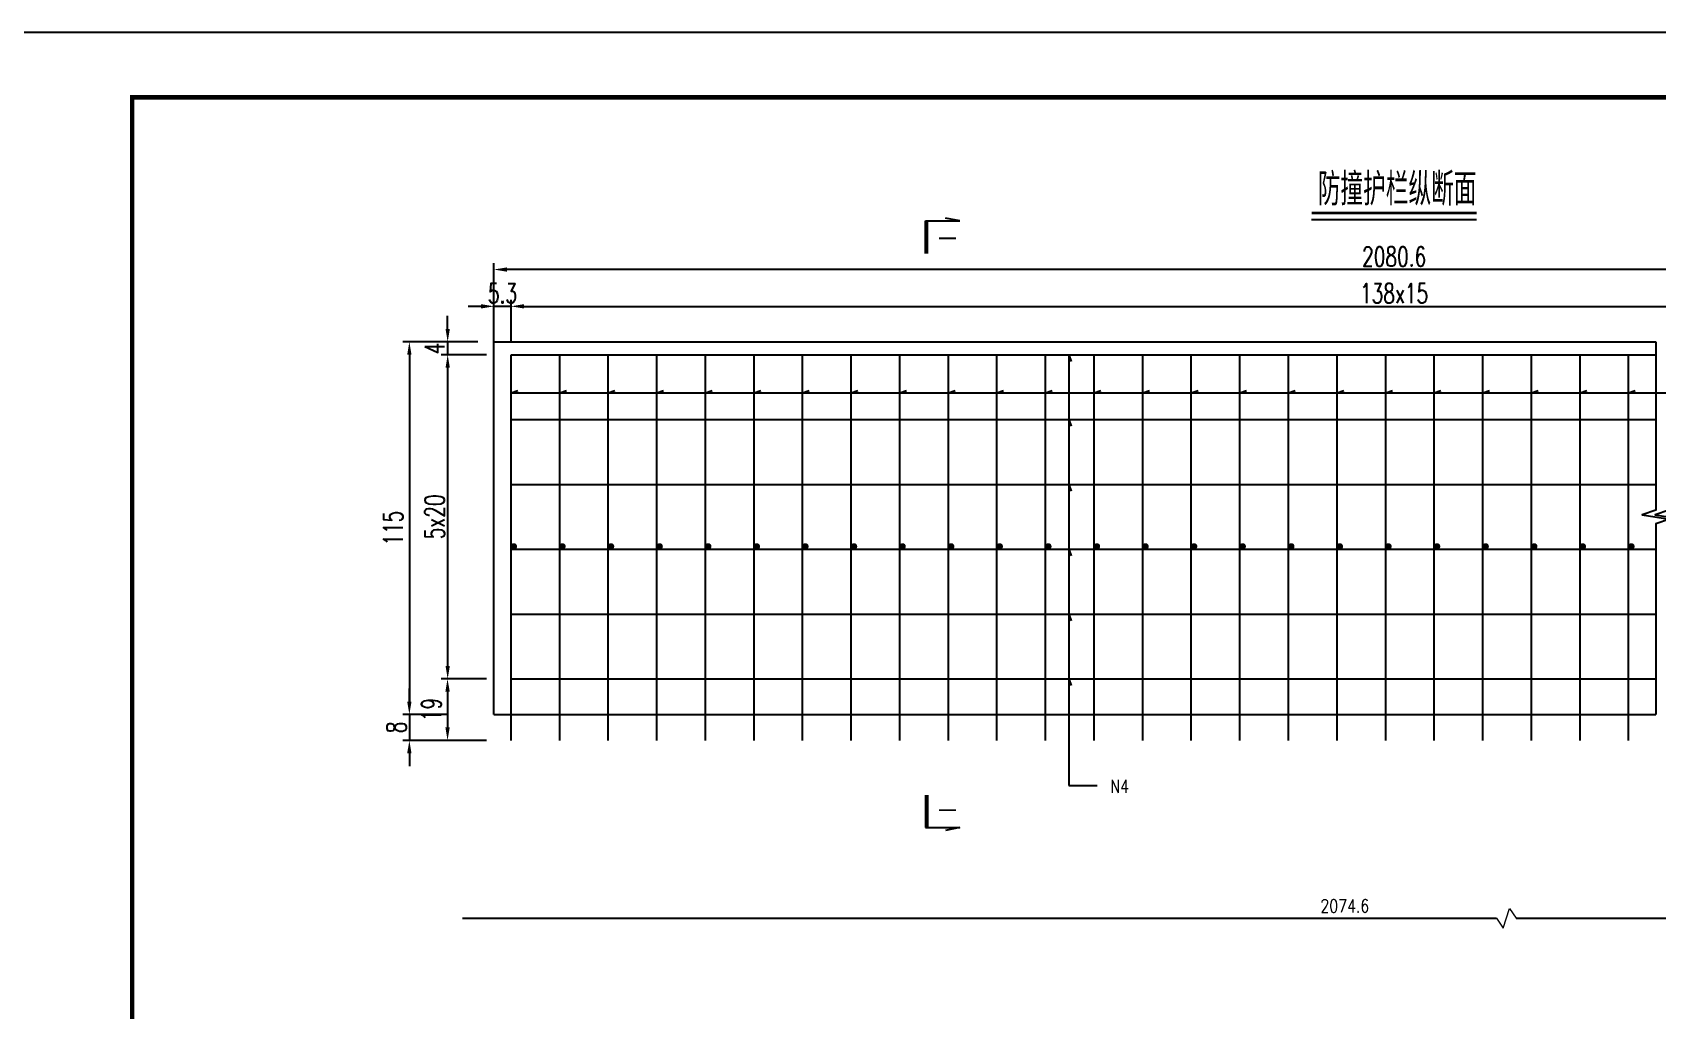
# Model space of a CAD drawing. Header units: millimetres. Extents: x -51 to 12129, y -1309 to -715.
# Drawn here: x 8364.4 to 8615.2, y -865.6 to -714.7 of the extents above; entities that cross this region are included whole.
import ezdxf
from ezdxf.enums import TextEntityAlignment as Align

# ---------------------------------------------------------------- set-up
doc = ezdxf.new("R2010")
doc.units = ezdxf.units.MM
doc.header["$LTSCALE"] = 0.25
doc.layers.add('TEXT', color=7, linetype='Continuous', lineweight=18)
doc.layers.add('zhubase', color=7, linetype='Continuous', lineweight=0)
for name, color, linetype in [('图框', 7, 'Continuous'), ('文字', 7, 'Continuous'), ('文字字符', 7, 'Continuous'), ('标注', 4, 'Continuous'), ('次轮廓线', 7, 'Continuous'), ('结构', 7, 'Continuous'), ('钢筋', 6, 'Continuous')]:
    doc.layers.add(name, color=color, linetype=linetype)
doc.styles.get("Standard").update_dxf_attribs({"font": 'simplex1.shx', "width": 0.7, "bigfont": 'hztxt.shx'})
doc.styles.add('TEXT', font='simplex1.shx', dxfattribs={"width": 0.7, "bigfont": 'hztxt.shx'})
doc.dimstyles.new('比例1：20', dxfattribs={"dimtxt": 3, "dimasz": 2, "dimexe": 1, "dimexo": 2, "dimgap": 0.5, "dimtad": 1, "dimlfac": 2, "dimzin": 13, "dimdsep": 46, "dimtxsty": 'Standard', "dimcen": -0.09, "dimclrd": 256, "dimclre": 256, "dimclrt": 7, "dimaunit": 1, "dimadec": 0, "dimazin": 0, "dimtfac": 0.0005, "dimtix": 1, "dimtmove": 2, "dimatfit": 3, "dimldrblk": 'DIM', "dimfxl": 0, "dimtolj": 1, "dimtzin": 13, "dimarcsym": 0})
doc.dimstyles.new('比例1：25', dxfattribs={"dimtxt": 3, "dimasz": 2, "dimexe": 1, "dimexo": 1, "dimgap": 1, "dimtad": 1, "dimdec": 1, "dimlfac": 2.5, "dimzin": 9, "dimdsep": 46, "dimtxsty": 'Standard', "dimcen": -0.09, "dimclrd": 4, "dimclre": 4, "dimclrt": 7, "dimaunit": 1, "dimadec": 0, "dimazin": 0, "dimtfac": 0.0005, "dimtdec": 1, "dimtix": 1, "dimtmove": 2, "dimatfit": 3, "dimfxl": 0, "dimtolj": 1, "dimtzin": 13, "dimarcsym": 0})
doc.dimstyles.new('比例：1：10', dxfattribs={"dimscale": 0, "dimtxt": 3, "dimasz": 2, "dimexe": 1, "dimexo": 1, "dimgap": 0.5, "dimtad": 1, "dimdec": 1, "dimzin": 9, "dimdsep": 46, "dimtxsty": 'Standard', "dimcen": 0.5, "dimclrd": 256, "dimclre": 256, "dimclrt": 256, "dimadec": 1, "dimazin": 2, "dimtfac": 1, "dimtdec": 1, "dimtix": 1, "dimtmove": 2, "dimatfit": 3, "dimfxl": 0, "dimtolj": 1, "dimtzin": 0, "dimlwd": -1, "dimlwe": -1, "dimarcsym": 0})

# ---------------------------------------------------------------- blocks, each defined once
blk = doc.blocks.new('*D541')
at = {"layer": 'Defpoints', "color": 0, "linetype": 'Continuous'}
for p in [(8435.09, -762.39), (8428.45, -764.39), (8436.59, -764.39)]:
    blk.add_point(p, dxfattribs=at)
at = {"layer": '标注', "linetype": 'Continuous', "lineweight": -2}
for p, q in [((8428.45, -760.39), (8428.45, -758.39)), ((8433.09, -762.39), (8427.45, -762.39)), ((8428.45, -762.39), (8428.45, -764.39)), ((8434.45, -764.39), (8427.45, -764.39)), ((8428.45, -766.39), (8428.45, -768.39))]:
    blk.add_line(p, q, dxfattribs=at)
at = {"layer": '标注', "linetype": 'Continuous'}
for points in [[(8428.12, -760.39), (8428.79, -760.39), (8428.45, -762.39)], [(8428.12, -766.39), (8428.79, -766.39), (8428.45, -764.39)]]:
    blk.add_solid(points, dxfattribs=at)
at = {"layer": '标注', "color": 7, "linetype": 'Continuous', "insert": (8426.45, -763.39), "char_height": 3, "attachment_point": 5, "rotation": 90}
blk.add_mtext('\\A1;4', dxfattribs=at)
blk = doc.blocks.new('DIM')
blk.add_lwpolyline([(-1, -0.1, 0.2, 0, 0), (0, 0, 0, 0, 0)], format="xyseb")
blk = doc.blocks.new('*D542')
at = {"layer": 'Defpoints', "color": 0, "linetype": 'Continuous'}
for p in [(8438.24, -764.39), (8428.45, -814.39), (8438.24, -814.39)]:
    blk.add_point(p, dxfattribs=at)
at = {"layer": '标注', "linetype": 'Continuous', "lineweight": -2}
for p, q in [((8434.45, -764.39), (8427.45, -764.39)), ((8428.45, -766.39), (8428.45, -812.39)), ((8434.45, -814.39), (8427.45, -814.39))]:
    blk.add_line(p, q, dxfattribs=at)
at = {"layer": '标注', "linetype": 'Continuous'}
for points in [[(8428.12, -766.39), (8428.79, -766.39), (8428.45, -764.39)], [(8428.12, -812.39), (8428.79, -812.39), (8428.45, -814.39)]]:
    blk.add_solid(points, dxfattribs=at)
at = {"layer": '标注', "color": 7, "linetype": 'Continuous', "insert": (8426.45, -789.39), "char_height": 3, "attachment_point": 5, "rotation": 90}
blk.add_mtext('\\A1;5x20', dxfattribs=at)
blk = doc.blocks.new('*D543')
at = {"layer": 'Defpoints', "color": 0, "linetype": 'Continuous'}
for p in [(8425.95, -819.89), (8422.54, -823.89), (8433.59, -823.89)]:
    blk.add_point(p, dxfattribs=at)
at = {"layer": '标注', "linetype": 'Continuous', "lineweight": -2}
for p, q in [((8422.54, -817.89), (8422.54, -815.89)), ((8423.95, -819.89), (8421.54, -819.89)), ((8422.54, -819.89), (8422.54, -823.89)), ((8428.54, -823.89), (8421.54, -823.89)), ((8422.54, -825.89), (8422.54, -827.89))]:
    blk.add_line(p, q, dxfattribs=at)
at = {"layer": '标注', "linetype": 'Continuous'}
for points in [[(8422.2, -817.89), (8422.87, -817.89), (8422.54, -819.89)], [(8422.2, -825.89), (8422.87, -825.89), (8422.54, -823.89)]]:
    blk.add_solid(points, dxfattribs=at)
at = {"layer": '标注', "color": 7, "linetype": 'Continuous', "insert": (8420.54, -821.89), "char_height": 3, "attachment_point": 5, "rotation": 90}
blk.add_mtext('\\A1;8', dxfattribs=at)
blk = doc.blocks.new('*D544')
at = {"layer": 'Defpoints', "color": 0, "linetype": 'Continuous'}
for p in [(8435.59, -756.91), (8435.59, -764.39), (8438.24, -764.39)]:
    blk.add_point(p, dxfattribs=at)
at = {"layer": '标注', "linetype": 'Continuous', "lineweight": -2}
for p, q in [((8433.59, -756.91), (8431.59, -756.91)), ((8435.59, -762.39), (8435.59, -755.91)), ((8438.24, -756.91), (8435.59, -756.91)), ((8438.24, -762.39), (8438.24, -755.91)), ((8440.24, -756.91), (8442.24, -756.91))]:
    blk.add_line(p, q, dxfattribs=at)
at = {"layer": '标注', "linetype": 'Continuous'}
for points in [[(8433.59, -756.57), (8433.59, -757.24), (8435.59, -756.91)], [(8440.24, -756.57), (8440.24, -757.24), (8438.24, -756.91)]]:
    blk.add_solid(points, dxfattribs=at)
at = {"layer": '标注', "color": 7, "linetype": 'Continuous', "insert": (8436.91, -754.91), "char_height": 3, "attachment_point": 5}
blk.add_mtext('\\A1;5.3', dxfattribs=at)
blk = doc.blocks.new('*D546')
at = {"layer": 'Defpoints', "color": 0, "linetype": 'Continuous'}
for p in [(8710.84, -756.91), (8438.24, -764.39), (8710.84, -764.39)]:
    blk.add_point(p, dxfattribs=at)
at = {"layer": '标注', "linetype": 'Continuous', "lineweight": -2}
for p, q in [((8438.24, -762.39), (8438.24, -755.91)), ((8440.24, -756.91), (8708.84, -756.91)), ((8710.84, -762.39), (8710.84, -755.91))]:
    blk.add_line(p, q, dxfattribs=at)
at = {"layer": '标注', "linetype": 'Continuous'}
for points in [[(8440.24, -756.57), (8440.24, -757.24), (8438.24, -756.91)], [(8708.84, -756.57), (8708.84, -757.24), (8710.84, -756.91)]]:
    blk.add_solid(points, dxfattribs=at)
at = {"layer": '标注', "color": 7, "linetype": 'Continuous', "insert": (8574.54, -754.91), "char_height": 3, "attachment_point": 5}
blk.add_mtext('\\A1;138x15', dxfattribs=at)
blk = doc.blocks.new('*D547')
at = {"layer": 'Defpoints', "color": 0, "linetype": 'Continuous'}
for p in [(8435.59, -751.23), (8435.59, -762.39), (8713.49, -762.39)]:
    blk.add_point(p, dxfattribs=at)
at = {"layer": '标注', "linetype": 'Continuous', "lineweight": -2}
for p, q in [((8435.59, -757.23), (8435.59, -750.23)), ((8711.49, -751.23), (8437.59, -751.23)), ((8713.49, -757.23), (8713.49, -750.23))]:
    blk.add_line(p, q, dxfattribs=at)
at = {"layer": '标注', "linetype": 'Continuous'}
for points in [[(8437.59, -750.9), (8437.59, -751.56), (8435.59, -751.23)], [(8711.49, -750.9), (8711.49, -751.56), (8713.49, -751.23)]]:
    blk.add_solid(points, dxfattribs=at)
at = {"layer": '标注', "color": 7, "linetype": 'Continuous', "insert": (8574.54, -749.23), "char_height": 3, "attachment_point": 5}
blk.add_mtext('\\A1;2080.6', dxfattribs=at)
blk = doc.blocks.new('*D623')
at = {"layer": 'Defpoints', "color": 0}
for p in [(9055.62, -765.21), (8391.45, -775.21), (9037.91, -775.21)]:
    blk.add_point(p, dxfattribs=at)
at = {"layer": '标注'}
for p, q in [((9043.91, -765.21), (9036.91, -765.21)), ((9037.91, -767.21), (9037.91, -773.21)), ((9031.91, -775.21), (9038.91, -775.21))]:
    blk.add_line(p, q, dxfattribs=at)
for points in [[(9037.58, -767.21), (9038.24, -767.21), (9037.91, -765.21)], [(9037.58, -773.21), (9038.24, -773.21), (9037.91, -775.21)]]:
    blk.add_solid(points, dxfattribs=at)
at = {"layer": '标注', "insert": (9035.91, -770.21), "char_height": 3, "attachment_point": 5, "rotation": 90}
blk.add_mtext('\\A1;10', dxfattribs=at)
blk = doc.blocks.new('*D624')
at = {"layer": 'Defpoints', "color": 0}
for p in [(8391.45, -777.21), (9037.91, -777.21), (9055.62, -775.21)]:
    blk.add_point(p, dxfattribs=at)
at = {"layer": '标注'}
for p, q in [((9037.91, -773.21), (9037.91, -771.21)), ((9031.91, -777.21), (9038.91, -777.21)), ((9043.91, -775.21), (9036.91, -775.21)), ((9037.91, -775.21), (9037.91, -777.21)), ((9037.91, -779.21), (9037.91, -781.21))]:
    blk.add_line(p, q, dxfattribs=at)
for points in [[(9037.58, -773.21), (9038.24, -773.21), (9037.91, -775.21)], [(9037.58, -779.21), (9038.24, -779.21), (9037.91, -777.21)]]:
    blk.add_solid(points, dxfattribs=at)
at = {"layer": '标注', "insert": (9035.91, -776.21), "char_height": 3, "attachment_point": 5, "rotation": 90}
blk.add_mtext('\\A1;2', dxfattribs=at)
blk = doc.blocks.new('*D627')
at = {"layer": 'Defpoints', "color": 0}
for p in [(9053.04, -788.21), (8388.88, -870.21), (9037.91, -870.21)]:
    blk.add_point(p, dxfattribs=at)
at = {"layer": '标注'}
for p, q in [((9043.91, -788.21), (9036.91, -788.21)), ((9037.91, -790.21), (9037.91, -868.21)), ((9031.91, -870.21), (9038.91, -870.21))]:
    blk.add_line(p, q, dxfattribs=at)
for points in [[(9037.58, -790.21), (9038.24, -790.21), (9037.91, -788.21)], [(9037.58, -868.21), (9038.24, -868.21), (9037.91, -870.21)]]:
    blk.add_solid(points, dxfattribs=at)
at = {"layer": '标注', "insert": (9035.91, -829.21), "char_height": 3, "attachment_point": 5, "rotation": 90}
blk.add_mtext('\\A1;82', dxfattribs=at)
blk = doc.blocks.new('*D636')
at = {"layer": 'Defpoints', "color": 0}
for p in [(9120.05, -792.96), (8455.88, -795.96), (9133.16, -795.96)]:
    blk.add_point(p, dxfattribs=at)
at = {"layer": '标注'}
for p, q in [((9133.16, -790.96), (9133.16, -788.96)), ((9127.16, -792.96), (9134.16, -792.96)), ((9133.16, -792.96), (9133.16, -795.96)), ((9127.16, -795.96), (9134.16, -795.96)), ((9133.16, -797.96), (9133.16, -799.96))]:
    blk.add_line(p, q, dxfattribs=at)
for points in [[(9132.83, -790.96), (9133.49, -790.96), (9133.16, -792.96)], [(9132.83, -797.96), (9133.49, -797.96), (9133.16, -795.96)]]:
    blk.add_solid(points, dxfattribs=at)
at = {"layer": '标注', "insert": (9131.16, -794.46), "char_height": 3, "attachment_point": 5, "rotation": 90}
blk.add_mtext('\\A1;3', dxfattribs=at)
blk = doc.blocks.new('*D702')
at = {"layer": 'Defpoints', "color": 0}
for p in [(9248.86, -814.23), (8584.69, -822.23), (9226.99, -822.23)]:
    blk.add_point(p, dxfattribs=at)
at = {"layer": '标注'}
for p, q in [((9232.99, -814.23), (9225.99, -814.23)), ((9226.99, -816.23), (9226.99, -820.23)), ((9220.99, -822.23), (9227.99, -822.23))]:
    blk.add_line(p, q, dxfattribs=at)
for points in [[(9226.66, -816.23), (9227.33, -816.23), (9226.99, -814.23)], [(9226.66, -820.23), (9227.33, -820.23), (9226.99, -822.23)]]:
    blk.add_solid(points, dxfattribs=at)
at = {"layer": '标注', "insert": (9224.99, -818.23), "char_height": 3, "attachment_point": 5, "rotation": 90}
blk.add_mtext('\\A1;8', dxfattribs=at)
blk = doc.blocks.new('*D781')
at = {"layer": 'Defpoints', "color": 0}
for p in [(8443.44, -762.39), (8422.54, -819.89), (8443.44, -819.89)]:
    blk.add_point(p, dxfattribs=at)
at = {"layer": '标注', "color": 4, "lineweight": -2}
for p, q in [((8428.54, -762.39), (8421.54, -762.39)), ((8422.54, -764.39), (8422.54, -817.89)), ((8428.54, -819.89), (8421.54, -819.89))]:
    blk.add_line(p, q, dxfattribs=at)
at = {"layer": '标注', "color": 4}
for points in [[(8422.2, -764.39), (8422.87, -764.39), (8422.54, -762.39)], [(8422.2, -817.89), (8422.87, -817.89), (8422.54, -819.89)]]:
    blk.add_solid(points, dxfattribs=at)
at = {"layer": '标注', "color": 7, "insert": (8420.04, -791.14), "char_height": 3, "attachment_point": 5, "rotation": 90}
blk.add_mtext('\\A1;115', dxfattribs=at)
blk = doc.blocks.new('*D782')
at = {"layer": 'Defpoints', "color": 0}
for p in [(8438.24, -814.39), (8428.43, -823.89), (8438.24, -823.89)]:
    blk.add_point(p, dxfattribs=at)
at = {"layer": '标注', "color": 4, "lineweight": -2}
for p, q in [((8434.43, -814.39), (8427.43, -814.39)), ((8428.43, -816.39), (8428.43, -821.89)), ((8434.43, -823.89), (8427.43, -823.89))]:
    blk.add_line(p, q, dxfattribs=at)
at = {"layer": '标注', "color": 4}
for points in [[(8428.1, -816.39), (8428.77, -816.39), (8428.43, -814.39)], [(8428.1, -821.89), (8428.77, -821.89), (8428.43, -823.89)]]:
    blk.add_solid(points, dxfattribs=at)
at = {"layer": '标注', "color": 7, "insert": (8425.93, -819.14), "char_height": 3, "attachment_point": 5, "rotation": 90}
blk.add_mtext('\\A1;19', dxfattribs=at)
blk = doc.blocks.new('123')
at = {"layer": '图框', "color": 2}
blk.add_lwpolyline([(369.33, -1011.65), (369.33, -714.65), (-50.67, -714.65), (-50.67, -1011.65)], close=True, dxfattribs=at)

msp = doc.modelspace()

# ---------------------------------------------------------------- linework, layer by layer
at = {"const_width": 0.7}
msp.add_lwpolyline([(8379.75412, -1001.65471), (8759.75412, -1001.65471), (8759.75412, -724.65471), (8379.75412, -724.65471)], close=True, dxfattribs=at)
at = {"layer": 'zhubase'}
for p, q in [((8591.36451, -852.84932), (8592.36951, -849.83432)), ((8592.36951, -849.83432), (8593.37451, -851.34182)), ((8590.35951, -851.34182), (8591.36451, -852.84932))]:
    msp.add_line(p, q, dxfattribs=at)
at = {"layer": '文字'}
msp.add_line((8561.811, -743.51483), (8587.28129, -743.51483), dxfattribs=at)
at = {"layer": '文字', "const_width": 0.4}
msp.add_lwpolyline([(8561.811, -742.51483), (8587.28129, -742.51483)], dxfattribs=at)
at = {"layer": '标注', "linetype": 'Continuous'}
for p, q in [((8433.08934, -762.38864), (8422.85196, -762.38864)), ((8431.58934, -814.38864), (8428.17311, -814.38864)), ((8431.58934, -823.88864), (8428.17311, -823.88864))]:
    msp.add_line(p, q, dxfattribs=at)
at = {"layer": '标注'}
for p, q in [((8524.33065, -764.38864), (8524.33065, -830.84353)), ((8524.33065, -764.38864), (8524.67643, -765.42126)), ((8438.23933, -770.24411), (8439.27195, -769.89833)), ((8445.73935, -770.24411), (8446.77197, -769.89833)), ((8453.23934, -770.24411), (8454.27196, -769.89833)), ((8460.73934, -770.24411), (8461.77196, -769.89833)), ((8468.23934, -770.24411), (8469.27196, -769.89833)), ((8475.73934, -770.24411), (8476.77196, -769.89833)), ((8483.23934, -770.24411), (8484.27196, -769.89833)), ((8490.73934, -770.24411), (8491.77196, -769.89833)), ((8498.23934, -770.24411), (8499.27196, -769.89833)), ((8505.73934, -770.24411), (8506.77196, -769.89833)), ((8513.23934, -770.24411), (8514.27196, -769.89833)), ((8520.73934, -770.24411), (8521.77196, -769.89833)), ((8528.23934, -770.24411), (8529.27196, -769.89833)), ((8535.73934, -770.24411), (8536.77196, -769.89833)), ((8543.23934, -770.24411), (8544.27196, -769.89833)), ((8550.73934, -770.24411), (8551.77196, -769.89833)), ((8558.23934, -770.24411), (8559.27196, -769.89833)), ((8565.73934, -770.24411), (8566.77196, -769.89833)), ((8573.23934, -770.24411), (8574.27196, -769.89833)), ((8580.73934, -770.24411), (8581.77196, -769.89833)), ((8588.23934, -770.24411), (8589.27196, -769.89833)), ((8595.73934, -770.24411), (8596.77196, -769.89833)), ((8603.23934, -770.24411), (8604.27196, -769.89833)), ((8610.73934, -770.24411), (8611.77196, -769.89833)), ((8438.23934, -770.24411), (8717.13195, -770.24411)), ((8524.33065, -774.38864), (8524.67643, -775.42126)), ((8524.33065, -784.38864), (8524.67643, -785.42126)), ((8524.33065, -794.38864), (8524.67643, -795.42126)), ((8524.33065, -804.38864), (8524.67643, -805.42126)), ((8524.33065, -814.38864), (8524.67643, -815.42126)), ((8524.33065, -830.84353), (8528.68205, -830.84353))]:
    msp.add_line(p, q, dxfattribs=at)
at = {"layer": '次轮廓线', "ltscale": 2}
for points in [[(8614.94348, -762.38864), (8614.94348, -788.35861), (8612.84348, -789.05861), (8617.04348, -789.75861), (8614.94348, -790.45861), (8614.94348, -819.88864)], [(8616.94348, -762.38864), (8616.94348, -788.35861), (8614.84348, -789.05861), (8619.04348, -789.75861), (8616.94348, -790.45861), (8616.94348, -819.88864)]]:
    msp.add_lwpolyline(points, dxfattribs=at)
at = {"layer": '结构'}
for p, q in [((8435.58934, -762.38864), (8614.94348, -762.38864)), ((8435.58934, -819.88864), (8435.58934, -762.38864)), ((8435.58934, -819.88864), (8614.94348, -819.88864))]:
    msp.add_line(p, q, dxfattribs=at)
at = {"layer": '钢筋'}
for p, q in [((8502.20526, -743.73247), (8507.50526, -743.73247)), ((8502.20526, -748.73247), (8502.20526, -743.73247)), ((8502.50526, -748.73247), (8502.50526, -743.73247)), ((8507.50526, -743.73247), (8505.27634, -743.28115)), ((8438.23934, -764.38864), (8614.94348, -764.38864)), ((8438.23934, -823.88864), (8438.23934, -764.38864)), ((8445.73934, -823.88864), (8445.73934, -764.38864)), ((8453.23934, -823.88864), (8453.23934, -764.38864)), ((8460.73934, -823.88864), (8460.73934, -764.38864)), ((8468.23934, -823.88864), (8468.23934, -764.38864)), ((8475.73934, -823.88864), (8475.73934, -764.38864)), ((8483.23934, -823.88864), (8483.23934, -764.38864)), ((8490.73934, -823.88864), (8490.73934, -764.38864)), ((8498.23934, -823.88864), (8498.23934, -764.38864)), ((8505.73934, -823.88864), (8505.73934, -764.38864)), ((8513.23934, -823.88864), (8513.23934, -764.38864)), ((8520.73934, -823.88864), (8520.73934, -764.38864)), ((8528.23934, -823.88864), (8528.23934, -764.38864)), ((8535.73934, -823.88864), (8535.73934, -764.38864)), ((8543.23934, -823.88864), (8543.23934, -764.38864)), ((8550.73934, -823.88864), (8550.73934, -764.38864)), ((8558.23934, -823.88864), (8558.23934, -764.38864)), ((8565.73934, -823.88864), (8565.73934, -764.38864)), ((8573.23934, -823.88864), (8573.23934, -764.38864)), ((8580.73934, -823.88864), (8580.73934, -764.38864)), ((8588.23934, -823.88864), (8588.23934, -764.38864)), ((8595.73934, -823.88864), (8595.73934, -764.38864)), ((8603.23934, -823.88864), (8603.23934, -764.38864)), ((8610.73934, -823.88864), (8610.73934, -764.38864)), ((8438.23934, -774.38864), (8614.94348, -774.38864)), ((8438.23934, -784.38864), (8614.94348, -784.38864)), ((8438.23934, -794.38864), (8614.94348, -794.38864)), ((8438.23934, -804.38864), (8614.94348, -804.38864)), ((8438.23934, -814.38864), (8614.94348, -814.38864)), ((8502.20526, -832.34478), (8502.20526, -837.34478)), ((8502.50526, -832.34478), (8502.50526, -837.34478)), ((8502.20526, -837.34478), (8507.50526, -837.34478)), ((8507.50526, -837.34478), (8505.27634, -837.7961)), ((8430.73934, -851.34182), (8590.35951, -851.34182)), ((8593.37451, -851.34182), (8718.34372, -851.34182))]:
    msp.add_line(p, q, dxfattribs=at)
at = {"layer": '钢筋', "const_width": 0.5}
for points in [[(8438.41406, -793.95834, 1), (8438.91406, -793.95834, 1)], [(8445.91406, -793.95834, 1), (8446.41406, -793.95834, 1)], [(8453.41406, -793.95834, 1), (8453.91406, -793.95834, 1)], [(8460.91406, -793.95834, 1), (8461.41406, -793.95834, 1)], [(8468.41406, -793.95834, 1), (8468.91406, -793.95834, 1)], [(8475.91406, -793.95834, 1), (8476.41406, -793.95834, 1)], [(8483.41406, -793.95834, 1), (8483.91406, -793.95834, 1)], [(8490.91406, -793.95834, 1), (8491.41406, -793.95834, 1)], [(8498.41406, -793.95834, 1), (8498.91406, -793.95834, 1)], [(8505.91406, -793.95834, 1), (8506.41406, -793.95834, 1)], [(8513.41406, -793.95834, 1), (8513.91406, -793.95834, 1)], [(8520.91406, -793.95834, 1), (8521.41406, -793.95834, 1)], [(8528.41406, -793.95834, 1), (8528.91406, -793.95834, 1)], [(8535.91406, -793.95834, 1), (8536.41406, -793.95834, 1)], [(8543.41406, -793.95834, 1), (8543.91406, -793.95834, 1)], [(8550.91406, -793.95834, 1), (8551.41406, -793.95834, 1)], [(8558.41406, -793.95834, 1), (8558.91406, -793.95834, 1)], [(8565.91406, -793.95834, 1), (8566.41406, -793.95834, 1)], [(8573.41406, -793.95834, 1), (8573.91406, -793.95834, 1)], [(8580.91406, -793.95834, 1), (8581.41406, -793.95834, 1)], [(8588.41406, -793.95834, 1), (8588.91406, -793.95834, 1)], [(8595.91406, -793.95834, 1), (8596.41406, -793.95834, 1)], [(8603.41406, -793.95834, 1), (8603.91406, -793.95834, 1)], [(8610.91406, -793.95834, 1), (8611.41406, -793.95834, 1)]]:
    msp.add_lwpolyline(points, format="xyb", close=True, dxfattribs=at)

# ---------------------------------------------------------------- block references
at = {"layer": '标注'}
msp.add_blockref('123', (8400, 0), dxfattribs=at)

# ---------------------------------------------------------------- texts
at = {"layer": 'TEXT'}
msp.add_text('Ⅰ', height=3, rotation=270, dxfattribs=at).set_placement((8505.50526, -746.42304), align=Align.MIDDLE)
at = {"layer": 'TEXT', "linetype": 'Continuous', "style": 'TEXT', "width": 0.8}
msp.add_text('N4', height=2, dxfattribs=at).set_placement((8530.73189, -831.99028))
at = {"layer": 'TEXT', "text_generation_flag": 2}
msp.add_text('Ⅰ', height=3, rotation=270, dxfattribs=at).set_placement((8505.50526, -834.6542), align=Align.MIDDLE)
at = {"layer": '文字', "width": 0.7}
msp.add_text('防撞护栏纵断面', height=5, dxfattribs=at).set_placement((8575.0024, -738.84468), align=Align.MIDDLE_CENTER)
at = {"layer": '文字字符', "style": 'TEXT', "width": 0.8}
msp.add_text('2074.6', height=2, dxfattribs=at).set_placement((8566.93655, -850.42339), align=Align.CENTER)

# ---------------------------------------------------------------- dimensions: what is measured, and where the dimension line sits
at = {"layer": '标注', "linetype": 'Continuous'}
for base, p1, p2, text, picture, middle in [((8435.58934, -751.22958), (8713.49372, -762.38864), (8435.58934, -762.38864), '2080.6', '*D547', (8574.54153, -749.22958)), ((8710.84372, -756.90683), (8438.23934, -764.38864), (8710.84372, -764.38864), '138x15', '*D546', (8574.54153, -754.90683))]:
    dim = msp.add_linear_dim(base=base, p1=p1, p2=p2, text=text, dimstyle='比例1：20', dxfattribs=at)
    dim.commit()
    dim.dimension.update_dxf_attribs({"geometry": picture, "text_midpoint": middle})
dim = msp.add_linear_dim(base=(8435.58934, -756.90683), p1=(8438.23934, -764.38864), p2=(8435.58934, -764.38864), dimstyle='比例1：20', dxfattribs=at)
dim.commit()
dim.dimension.update_dxf_attribs({"geometry": '*D544', "text_midpoint": (8436.91434, -754.90683)})
for base, p1, p2, picture, middle in [((8428.45429, -764.38864), (8435.08934, -762.38864), (8436.58934, -764.38864), '*D541', (8426.45429, -763.38864)), ((8422.53691, -823.88864), (8425.95085, -819.88864), (8433.58934, -823.88864), '*D543', (8420.53691, -821.88864))]:
    dim = msp.add_linear_dim(base=base, p1=p1, p2=p2, angle=90, dimstyle='比例1：20', dxfattribs=at)
    dim.commit()
    dim.dimension.update_dxf_attribs({"geometry": picture, "text_midpoint": middle})
at = {"layer": '标注'}
for base, p1, p2, text, picture, middle in [((8422.53691, -819.88864), (8443.43852, -762.38864), (8443.43852, -819.88864), '115', '*D781', (8420.03691, -791.13864)), ((8428.43432, -823.88864), (8438.23934, -814.38864), (8438.23934, -823.88864), '19', '*D782', (8425.93432, -819.13864))]:
    dim = msp.add_linear_dim(base=base, p1=p1, p2=p2, angle=90, text=text, dimstyle='比例1：25', dxfattribs=at)
    dim.commit()
    dim.dimension.update_dxf_attribs({"geometry": picture, "text_midpoint": middle})
at = {"layer": '标注', "linetype": 'Continuous'}
dim = msp.add_linear_dim(base=(8428.45429, -814.38864), p1=(8438.23934, -764.38864), p2=(8438.23934, -814.38864), angle=90, text='5x20', dimstyle='比例1：20', dxfattribs=at)
dim.commit()
dim.dimension.update_dxf_attribs({"geometry": '*D542', "text_midpoint": (8426.45429, -789.38864)})
at = {"layer": '标注'}
for base, p1, p2, picture, middle in [((9037.91018, -775.20929), (9055.61634, -765.20929), (8391.4517, -775.20929), '*D623', (9035.91018, -770.20929)), ((9037.91018, -777.20929), (9055.61634, -775.20929), (8391.4517, -777.20929), '*D624', (9035.91018, -776.20929)), ((9037.91018, -870.20929), (9053.04028, -788.20929), (8388.87564, -870.20929), '*D627', (9035.91018, -829.20929)), ((9133.1609, -795.95642), (9120.04738, -792.95642), (8455.88274, -795.95642), '*D636', (9131.1609, -794.45642)), ((9226.9928, -822.22868), (9248.85895, -814.22868), (8584.69431, -822.22868), '*D702', (9224.9928, -818.22868))]:
    dim = msp.add_linear_dim(base=base, p1=p1, p2=p2, angle=90, dimstyle='比例：1：10', override={"dimscale": 1}, dxfattribs=at)
    dim.commit()
    dim.dimension.update_dxf_attribs({"geometry": picture, "text_midpoint": middle})

doc.saveas('drawing.dxf')
